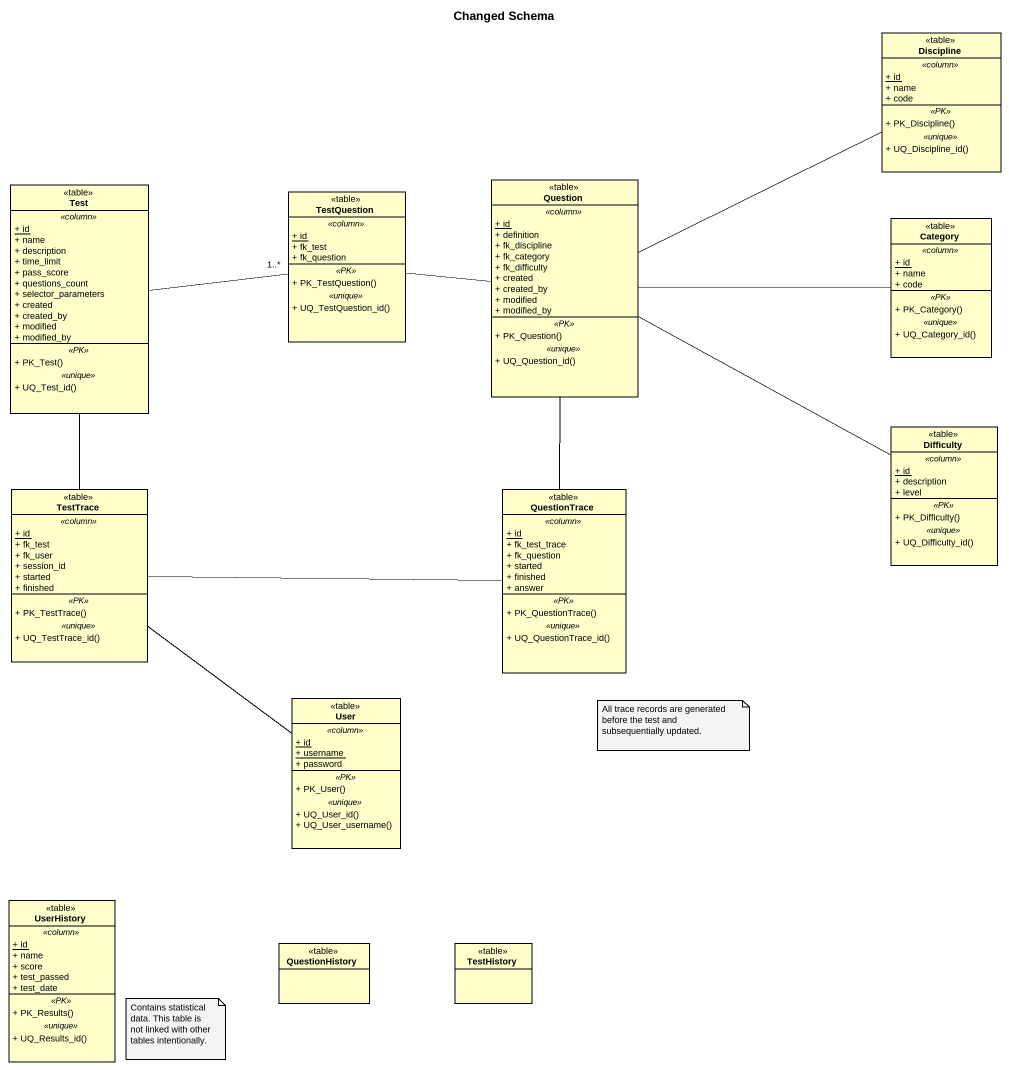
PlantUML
@startuml
title Changed Schema
hide circle
hide empty members
skinparam classAttributeIconSize 0
class Discipline <<table>> {
  .. <<column>> ..
  {static} + id
  + name
  + code
  .. <<PK>> ..
  + PK_Discipline()
  .. <<unique>> ..
  + UQ_Discipline_id()
}
class Test <<table>> {
  .. <<column>> ..
  {static} + id
  + name
  + description
  + time_limit
  + pass_score
  + questions_count
  + selector_parameters
  + created
  + created_by
  + modified
  + modified_by
  .. <<PK>> ..
  + PK_Test()
  .. <<unique>> ..
  + UQ_Test_id()
}
class TestQuestion <<table>> {
  .. <<column>> ..
  {static} + id
  + fk_test
  + fk_question
  .. <<PK>> ..
  + PK_TestQuestion()
  .. <<unique>> ..
  + UQ_TestQuestion_id()
}
class Question <<table>> {
  .. <<column>> ..
  {static} + id
  + definition
  + fk_discipline
  + fk_category
  + fk_difficulty
  + created
  + created_by
  + modified
  + modified_by
  .. <<PK>> ..
  + PK_Question()
  .. <<unique>> ..
  + UQ_Question_id()
}
class Category <<table>> {
  .. <<column>> ..
  {static} + id
  + name
  + code
  .. <<PK>> ..
  + PK_Category()
  .. <<unique>> ..
  + UQ_Category_id()
}
class Difficulty <<table>> {
  .. <<column>> ..
  {static} + id
  + description
  + level
  .. <<PK>> ..
  + PK_Difficulty()
  .. <<unique>> ..
  + UQ_Difficulty_id()
}
class TestTrace <<table>> {
  .. <<column>> ..
  {static} + id
  + fk_test
  + fk_user
  + session_id
  + started
  + finished
  .. <<PK>> ..
  + PK_TestTrace()
  .. <<unique>> ..
  + UQ_TestTrace_id()
}
class QuestionTrace <<table>> {
  .. <<column>> ..
  {static} + id
  + fk_test_trace
  + fk_question
  + started
  + finished
  + answer
  .. <<PK>> ..
  + PK_QuestionTrace()
  .. <<unique>> ..
  + UQ_QuestionTrace_id()
}
class User <<table>> {
  .. <<column>> ..
  {static} + id
  {static} + username
  + password
  .. <<PK>> ..
  + PK_User()
  .. <<unique>> ..
  + UQ_User_id()
  + UQ_User_username()
}
class UserHistory <<table>> {
  .. <<column>> ..
  {static} + id
  + name
  + score
  + test_passed
  + test_date
  .. <<PK>> ..
  + PK_Results()
  .. <<unique>> ..
  + UQ_Results_id()
}
class QuestionHistory <<table>>
class TestHistory <<table>>
TestQuestion "1..*" -left- Test
TestQuestion -right- Question
Question -right- Discipline
Question -right- Category
Question -right- Difficulty
TestTrace -up- Test
TestTrace -- User
QuestionTrace -up- Question
QuestionTrace -left- TestTrace
note as N1
  All trace records are generated before the test and subsequentially updated.
end note
note as N2
  Contains statistical data. This table is not linked with other tables intentionally.
end note
@enduml
